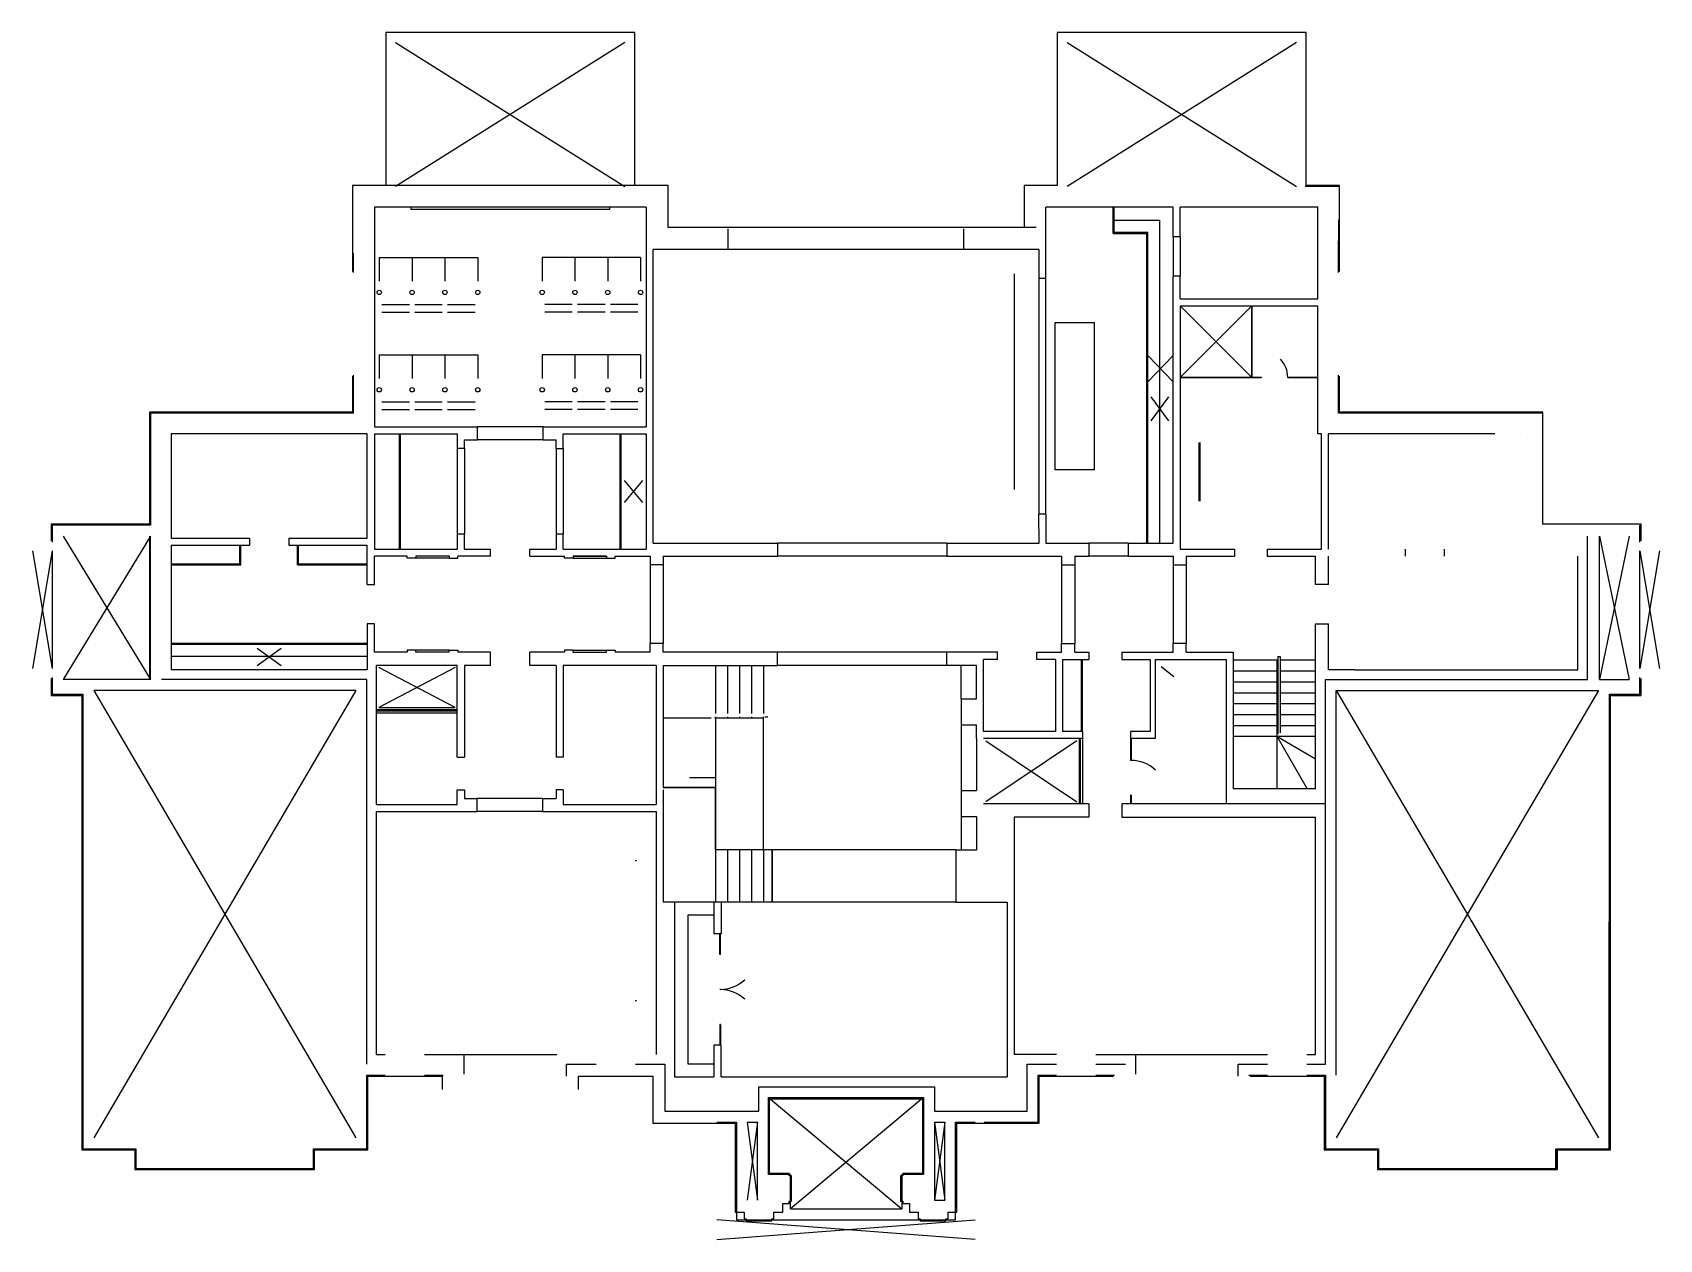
# Model space of a CAD drawing. Header units: metres. Extents: x 10541 to 12031, y 5571 to 6677.
import ezdxf

# ---------------------------------------------------------------- set-up
doc = ezdxf.new("R2010")
doc.units = ezdxf.units.M

msp = doc.modelspace()

# ---------------------------------------------------------------- linework, layer by layer
for p, q in [((11092.3, 6676.5, -0.7), (10864.3, 6676.5, -0.7)), ((10864.3, 6676.5, -0.7), (10864.3, 6536.5)), ((11092.3, 6536.5), (11092.3, 6676.5, -0.7)), ((11707.3, 6676.5), (11479.3, 6676.5)), ((11479.3, 6676.5), (11479.3, 6536.5)), ((11707.3, 6536.5), (11707.3, 6676.5)), ((11083.3, 6667.5, -0.7), (10873.3, 6535.5)), ((10873.3, 6667.5, -0.7), (11083.3, 6535.5)), ((11698.3, 6667.5), (11488.3, 6535.5)), ((11488.3, 6667.5), (11698.3, 6535.5)), ((11122.8, 6536.5), (10833.8, 6536.5)), ((10833.8, 6536.5), (10833.8, 6457.6)), ((11122.8, 6497.8), (11122.8, 6536.5)), ((11479.3, 6536.5), (11448.8, 6536.5)), ((11448.8, 6536.5), (11448.8, 6497.8)), ((11736.8, 6535.5), (11706.3, 6535.5)), ((11737.8, 6536.5), (11707.3, 6536.5)), ((11737.8, 6457.6), (11737.8, 6536.5)), ((11102.8, 6516.5), (10853.8, 6516.5)), ((10853.8, 6516.5), (10853.8, 6345.5)), ((10887.3, 6516.5), (10887.3, 6514.5)), ((11069.3, 6514.5), (10887.3, 6514.5)), ((11069.3, 6516.5), (11069.3, 6514.5)), ((11102.8, 6516.5), (11102.8, 6477.8)), ((11585.4, 6516.5), (11468.8, 6516.5)), ((11468.8, 6451.3), (11468.8, 6516.5)), ((11530.4, 6492.5), (11530.4, 6516.5)), ((11531.4, 6493.5), (11531.4, 6516.5)), ((11585.4, 6489.2), (11585.4, 6516.5)), ((11663.3, 6516.5), (11591.9, 6516.5)), ((11591.9, 6489.2), (11591.9, 6516.5)), ((11717.8, 6516.5), (11663.3, 6516.5)), ((11717.8, 6432.6), (11717.8, 6516.5)), ((11459.8, 6497.8), (11122.8, 6497.8)), ((11177.8, 6477.8), (11177.8, 6496.8)), ((11393.8, 6477.8), (11393.8, 6496.8)), ((11531.4, 6504.5), (11573.3, 6504.5)), ((11573.3, 6208.8), (11573.3, 6504.5)), ((11736.8, 6504.9), (11736.8, 6485.6)), ((11530.4, 6493.5), (11562.3, 6493.5)), ((11530.4, 6492.5), (11561.3, 6492.5)), ((11561.3, 6208.8), (11561.3, 6492.5)), ((11562.3, 6208.8), (11562.3, 6493.5)), ((11585.4, 6489.2), (11585.4, 6453.2)), ((11591.9, 6489.2), (11585.4, 6489.2)), ((11591.9, 6489.2), (11591.9, 6453.2)), ((11736.8, 6456.6), (11736.8, 6485.6)), ((11736.8, 6485.6), (11736.8, 6485.6)), ((11737.8, 6486.6), (11737.8, 6486.6)), ((10834.8, 6456.6), (10834.8, 6474.5)), ((10858.3, 6470.3), (10858.3, 6448.8)), ((10858.3, 6470.3), (10948.5, 6470.3)), ((10888.4, 6470.3), (10888.4, 6448.8)), ((10918.4, 6470.3), (10918.4, 6448.8)), ((10948.5, 6470.3), (10948.5, 6448.8)), ((11007.5, 6470.3), (11007.5, 6448.8)), ((11097.6, 6470.3), (11007.5, 6470.3)), ((11037.5, 6470.3), (11037.5, 6448.8)), ((11067.6, 6470.3), (11067.6, 6448.8)), ((11097.6, 6470.3), (11097.6, 6448.8)), ((11102.8, 6477.8), (11102.8, 6315.3)), ((11102.8, 6466.8), (11102.8, 6466.8)), ((11177.8, 6477.8), (11109.3, 6477.8)), ((11109.3, 6208.8), (11109.3, 6477.8)), ((11393.8, 6477.8), (11177.8, 6477.8)), ((11462.3, 6477.8), (11393.8, 6477.8)), ((11393.8, 6477.8), (11393.8, 6477.8)), ((11462.3, 6477.8), (11462.4, 6451.3)), ((11736.8, 6456.6), (11736.8, 6474.5)), ((11439.8, 6455.3), (11439.8, 6257.8)), ((11585.4, 6208.8), (11585.4, 6453.2)), ((11591.9, 6453.2), (11585.4, 6453.2)), ((11591.9, 6432.6), (11591.9, 6453.2)), ((11468.8, 6451.3), (11462.4, 6451.3)), ((11462.4, 6451.3), (11462.5, 6235.3)), ((11468.8, 6235.3), (11468.8, 6451.3)), ((10860.8, 6427.5), (10885.9, 6427.5)), ((10890.9, 6427.5), (10916, 6427.5)), ((10920.9, 6427.5), (10946, 6427.5)), ((11035, 6427.5), (11009.9, 6427.5)), ((11065.1, 6427.5), (11040, 6427.5)), ((11095.1, 6427.5), (11070, 6427.5)), ((11591.9, 6432.6), (11717.8, 6432.6)), ((11591.9, 6426.1), (11591.9, 6203.3)), ((11591.9, 6426.1), (11717.8, 6426.1)), ((11657.4, 6426.1), (11591.9, 6360.6, -2.3)), ((11657.4, 6360.6, -2.3), (11591.9, 6426.1)), ((11657.4, 6360.6, -2.3), (11657.4, 6426.1)), ((11657.9, 6360.6, -2.3), (11657.9, 6426.1)), ((11717.8, 6308.8), (11717.8, 6426.1)), ((10860.8, 6420.2), (10885.9, 6420.2)), ((10890.9, 6420.2), (10916, 6420.2)), ((10920.9, 6420.2), (10946, 6420.2)), ((11035, 6420.2), (11009.9, 6420.2)), ((11065.1, 6420.2), (11040, 6420.2)), ((11095.1, 6420.2), (11070, 6420.2)), ((11477.3, 6275.9), (11477.3, 6410.9)), ((11477.3, 6410.9), (11513.3, 6410.9)), ((11513.3, 6275.9), (11513.3, 6410.9)), ((10858.3, 6381.2), (10858.3, 6359.6)), ((10858.3, 6381.2), (10948.5, 6381.2)), ((10888.4, 6381.2), (10888.4, 6359.6)), ((10918.4, 6381.2), (10918.4, 6359.6)), ((10948.5, 6381.2), (10948.5, 6359.6)), ((11007.5, 6381.2), (11007.5, 6359.6)), ((11097.6, 6381.2), (11007.5, 6381.2)), ((11037.5, 6381.2), (11037.5, 6359.6)), ((11067.6, 6381.2), (11067.6, 6359.6)), ((11097.6, 6381.2), (11097.6, 6359.6)), ((11585.3, 6380.5), (11562.3, 6356.5)), ((11585.3, 6356.5), (11562.3, 6380.5)), ((10834.8, 6345.5), (10834.8, 6362.6)), ((11736.8, 6327.8), (11736.8, 6362.6)), ((10833.8, 6361.6), (10833.8, 6328.8)), ((11657.9, 6360.6, -2.3), (11591.9, 6360.6, -2.3)), ((11657.9, 6360.1, -2.3), (11591.9, 6360.1, -2.3)), ((11666.4, 6360.6, -2.3), (11657.9, 6360.6, -2.3)), ((11666.4, 6360.1, -2.3), (11657.9, 6360.1, -2.3)), ((11666.4, 6360.6, -2.3), (11666.4, 6360.1, -2.3)), ((11717.8, 6360.6), (11690.4, 6360.6, -2.3)), ((11690.4, 6360.6, -2.3), (11690.4, 6360.1, -2.3)), ((11717.8, 6360.1), (11690.4, 6360.1, -2.3)), ((11737.8, 6328.8), (11737.8, 6361.6)), ((10834.8, 6327.8), (10834.8, 6345.5)), ((10853.8, 6345.5), (10853.8, 6315.3)), ((10860.8, 6338.3), (10885.9, 6338.3)), ((10890.9, 6338.3), (10916, 6338.3)), ((10920.9, 6338.3), (10946, 6338.3)), ((11035, 6338.3), (11009.9, 6338.3)), ((11065.1, 6338.3), (11040, 6338.3)), ((11095.1, 6338.3), (11070, 6338.3)), ((11565.3, 6320.7), (11581.3, 6342.7)), ((11581.3, 6320.7), (11565.3, 6342.7)), ((10833.8, 6328.8), (10647.8, 6328.8)), ((10647.8, 6328.8), (10647.8, 6226.2)), ((10834.8, 6327.8), (10648.8, 6327.8)), ((10648.8, 6327.8), (10648.8, 6225.2)), ((10860.8, 6331), (10885.9, 6331)), ((10890.9, 6331), (10916, 6331)), ((10920.9, 6331), (10946, 6331)), ((11035, 6331), (11009.9, 6331)), ((11065.1, 6331), (11040, 6331)), ((11095.1, 6331), (11070, 6331)), ((11922.9, 6327.8), (11736.8, 6327.8)), ((11923.9, 6328.8), (11737.8, 6328.8)), ((11923.9, 6226.2), (11923.9, 6328.8)), ((10847.3, 6308.8), (10667.8, 6308.8)), ((10667.8, 6308.8), (10667.8, 6213.3)), ((10847.3, 6213.3), (10847.3, 6308.8)), ((10853.8, 6315.3), (10948.3, 6315.3)), ((10853.8, 6308.8), (10853.8, 6203.3)), ((10853.8, 6308.8), (10929.8, 6308.8)), ((10876.8, 6203.3), (10876.8, 6308.8)), ((10877.8, 6203.3), (10877.8, 6308.8)), ((10929.8, 6308.8), (10929.8, 6295.3)), ((10936.3, 6295.3), (10936.3, 6303.3)), ((10936.3, 6303.3), (10948.3, 6303.3)), ((10948.3, 6303.3), (10948.3, 6315.3)), ((11008.3, 6315.3), (10948.3, 6315.3)), ((11008.3, 6303.3), (10948.3, 6303.3)), ((11008.3, 6303.3), (11008.3, 6315.3)), ((11008.3, 6315.3), (11102.8, 6315.3)), ((11008.3, 6303.3), (11020.3, 6303.3)), ((11020.3, 6295.3), (11020.3, 6303.3)), ((11026.8, 6295.3), (11026.8, 6308.8)), ((11026.8, 6308.8), (11102.8, 6308.8)), ((11078.8, 6203.3), (11078.8, 6308.8)), ((11079.8, 6203.3), (11079.8, 6308.8)), ((11102.8, 6308.8), (11102.8, 6203.3)), ((11721.3, 6308.8, 2.3), (11717.8, 6308.8)), ((11721.3, 6203.3, 2.3), (11721.3, 6308.8, 2.3)), ((11879.9, 6308.8), (11727.8, 6308.8, 0.8)), ((11727.8, 6203.3, 2), (11727.8, 6308.8, 0.8)), ((11903.9, 6308.8, 0), (11903.9, 6308.8, 0)), ((10936.3, 6295.3), (10929.8, 6295.3)), ((10929.8, 6295.3), (10929.8, 6216.8)), ((10936.3, 6295.3), (10936.3, 6216.8)), ((11020.3, 6295.3), (11026.8, 6295.3)), ((11020.3, 6295.3), (11020.3, 6216.8)), ((11026.8, 6295.3), (11026.8, 6216.8)), ((11608.9, 6301), (11608.9, 6247.3)), ((11609.9, 6301), (11609.9, 6247.3)), ((11513.3, 6275.9), (11477.3, 6275.9)), ((11099.7, 6246), (11082.8, 6266.1)), ((11082.8, 6246, -0.3), (11099.7, 6266.1, -0.3)), ((11462.6, 6208.8), (11462.4, 6235.3)), ((11468.8, 6235.3), (11462.4, 6235.3)), ((11468.8, 6235.3), (11468.8, 6208.8)), ((10647.8, 6226.2), (10557.8, 6226.2)), ((10557.8, 6226.2), (10557.8, 6210.7)), ((10648.8, 6225.2), (10558.8, 6225.2)), ((10558.8, 6225.2), (10558.8, 6209.7)), ((10648.8, 6215.2), (10568.8, 6083.7)), ((10568.8, 6215.2), (10648.8, 6083.7)), ((10647.8, 6215.2), (10647.8, 6083.7)), ((10648.8, 6083.7), (10648.8, 6215.2)), ((10667.8, 6213.3), (10739.5, 6213.3)), ((10739.5, 6213.3), (10739.5, 6206.7)), ((10775.5, 6213.3), (10847.3, 6213.3)), ((10775.5, 6213.3), (10775.5, 6206.7)), ((10936.3, 6216.8), (10929.8, 6216.8)), ((10929.8, 6216.8), (10929.8, 6203.3)), ((10936.3, 6203.3), (10936.3, 6216.8)), ((11026.8, 6216.8), (11020.3, 6216.8)), ((11020.3, 6216.8), (11020.3, 6203.3)), ((11026.8, 6203.3), (11026.8, 6216.8)), ((12013.9, 6226.2), (11923.9, 6226.2)), ((11964.9, 6083.7), (11964.9, 6215.2)), ((11975.9, 6083.7), (11975.9, 6215.2)), ((12002.9, 6215.2), (11975.9, 6083.7)), ((11975.9, 6215.2), (12002.9, 6083.7)), ((12012.9, 6209.7), (12012.9, 6225.2)), ((12013.9, 6210.7), (12013.9, 6226.2)), ((10558.7, 6201.7), (10540.8, 6093.7)), ((10540.8, 6201.7), (10558.7, 6093.7)), ((10558.8, 6201.7), (10558.8, 6093.7)), ((10667.8, 6206.7), (10667.8, 6092.7)), ((10667.8, 6206.7), (10739.5, 6206.7)), ((10730.5, 6188.7), (10730.5, 6206.7)), ((10731.5, 6188.7), (10731.5, 6206.7)), ((10775.5, 6206.7), (10847.3, 6206.7)), ((10783.5, 6188.7), (10783.5, 6206.7)), ((10784.5, 6188.7), (10784.5, 6206.7)), ((10847.3, 6170.7), (10847.3, 6206.7)), ((10853.8, 6203.3), (10929.8, 6203.3)), ((10936.3, 6203.3), (10960.3, 6203.3)), ((10960.3, 6196.8), (10960.3, 6203.3)), ((10996.3, 6203.3), (11020.3, 6203.3)), ((10996.3, 6196.8), (10996.3, 6203.3)), ((11026.8, 6203.3), (11102.8, 6203.3)), ((11109.3, 6208.8), (11223.1, 6208.8)), ((11223.1, 6208.8), (11223.1, 6196.8)), ((11378.1, 6208.8), (11223.1, 6208.8)), ((11378.1, 6208.8), (11378.1, 6196.8)), ((11378.1, 6208.8), (11462.6, 6208.8)), ((11468.8, 6208.8), (11508.3, 6208.8)), ((11508.3, 6208.8), (11508.3, 6196.8)), ((11544.3, 6208.8), (11508.3, 6208.8)), ((11544.3, 6208.8), (11544.3, 6196.8)), ((11544.3, 6208.8), (11585.4, 6208.8)), ((11591.9, 6203.3), (11641.6, 6203.3, 0.9)), ((11641.6, 6203.3, 1.2), (11641.6, 6196.8, 1.2)), ((11671.6, 6203.3, 1.2), (11671.6, 6196.8, 1.2)), ((11671.6, 6203.3, 1.4), (11721.3, 6203.3, 2.3)), ((11797.8, 6203.3), (11797.8, 6196.8)), ((11833.8, 6196.8), (11833.8, 6203.3)), ((12012.9, 6093.7), (12012.9, 6201.7)), ((12030.8, 6201.7), (12012.9, 6093.7)), ((12012.9, 6201.7), (12030.8, 6093.7)), ((10667.8, 6189.7), (10730.5, 6189.7)), ((10667.8, 6188.7), (10731.5, 6188.7)), ((10783.5, 6188.7), (10847.3, 6188.7)), ((10784.5, 6189.7), (10847.3, 6189.7)), ((10853.8, 6170.7), (10853.8, 6196.8)), ((10883.8, 6196.8), (10853.8, 6196.8)), ((10883.8, 6194.8), (10883.8, 6196.8)), ((10891.8, 6194.8), (10883.8, 6194.8)), ((10922.3, 6196.8), (10891.8, 6196.8)), ((10891.8, 6196.8), (10891.8, 6194.8)), ((10922.3, 6194.8), (10891.8, 6194.8)), ((10922.3, 6196.8), (10922.3, 6194.8)), ((10922.3, 6194.8), (10930.3, 6194.8)), ((10930.3, 6194.8), (10930.3, 6196.8)), ((10960.3, 6196.8), (10930.3, 6196.8)), ((10996.3, 6196.8), (11028, 6196.8)), ((11028, 6194.8), (11028, 6196.8)), ((11036, 6194.8), (11028, 6194.8)), ((11036, 6196.8), (11066.5, 6196.8)), ((11066.5, 6196.8), (11036, 6196.8)), ((11036, 6196.8), (11036, 6194.8)), ((11036, 6194.8), (11066.5, 6194.8)), ((11066.5, 6196.8), (11066.5, 6194.8)), ((11066.5, 6194.8), (11074.5, 6194.8)), ((11074.5, 6196.8), (11106.3, 6196.8)), ((11074.5, 6194.8), (11074.5, 6196.8)), ((11106.3, 6196.8), (11106.3, 6188.8)), ((11118.3, 6188.8), (11106.3, 6188.8)), ((11106.3, 6188.8), (11106.3, 6116.7)), ((11118.3, 6196.8), (11223.1, 6196.8)), ((11118.3, 6196.8), (11118.3, 6188.8)), ((11118.3, 6188.8), (11118.3, 6116.7)), ((11378.1, 6196.8), (11223.1, 6196.8)), ((11378.1, 6196.8), (11483.2, 6196.8)), ((11483.2, 6196.8), (11483.2, 6188.8)), ((11483.2, 6188.8), (11495.2, 6188.8)), ((11483.2, 6188.8), (11483.2, 6116.7)), ((11495.2, 6196.8), (11508.3, 6196.8)), ((11495.2, 6196.8), (11495.2, 6188.8)), ((11495.2, 6188.8), (11495.2, 6116.7)), ((11544.3, 6196.8), (11508.3, 6196.8)), ((11544.3, 6196.8), (11585.4, 6196.8)), ((11585.4, 6196.8), (11585.4, 6188.8)), ((11585.4, 6188.8), (11597.4, 6188.8)), ((11585.4, 6188.8), (11585.4, 6116.7)), ((11597.4, 6196.8), (11641.6, 6196.8, 0.9)), ((11597.4, 6196.8), (11597.4, 6188.8)), ((11597.4, 6188.8), (11597.4, 6116.7)), ((11671.6, 6196.8, 1.5), (11715.8, 6196.8, 2.3)), ((11715.8, 6170.7, 2.3), (11715.8, 6196.8, 2.3)), ((11727.8, 6170.7, 2.3), (11727.8, 6196.8, 2)), ((11955.9, 6092.7, -0.3), (11955.9, 6196.8, 4)), ((10847.3, 6170.7), (10853.8, 6170.7)), ((11727.8, 6170.7, 2.3), (11715.8, 6170.7, 2.3)), ((10853.8, 6134.7), (10847.3, 6134.7)), ((10847.3, 6134.7), (10847.3, 6092.7)), ((10853.8, 6108.7), (10853.8, 6134.7)), ((11715.8, 5983.7, 2.3), (11715.8, 6134.7, 2.3)), ((11715.8, 6134.7, 2.3), (11727.8, 6134.7, 2.3)), ((11727.8, 6092.7, 2.1), (11727.8, 6134.7, 2.3)), ((10847.3, 6116.7), (10667.8, 6116.7)), ((10847.3, 6115.7), (10667.8, 6115.7)), ((10746.5, 6112.6), (10768.5, 6096.6)), ((10746.5, 6096.6), (10768.5, 6112.6)), ((10891.8, 6110.7), (10883.8, 6110.7)), ((10883.8, 6110.7), (10883.8, 6108.7)), ((10891.8, 6108.7), (10891.8, 6110.7)), ((10922.3, 6110.7), (10891.8, 6110.7)), ((10922.3, 6108.7), (10922.3, 6110.7)), ((10922.3, 6110.7), (10930.3, 6110.7)), ((10930.3, 6110.7), (10930.3, 6108.7)), ((11036, 6110.7), (11028, 6110.7)), ((11028, 6110.7), (11028, 6108.7)), ((11036, 6108.7), (11036, 6110.7)), ((11036, 6110.7), (11066.5, 6110.7)), ((11066.5, 6108.7), (11066.5, 6110.7)), ((11066.5, 6110.7), (11074.5, 6110.7)), ((11074.5, 6110.7), (11074.5, 6108.7)), ((11106.3, 6108.7), (11106.3, 6116.7)), ((11118.3, 6116.7), (11106.3, 6116.7)), ((11118.3, 6108.7), (11118.3, 6116.7)), ((11483.2, 6108.7), (11483.2, 6116.7)), ((11483.2, 6116.7), (11495.2, 6116.7)), ((11495.2, 6108.7), (11495.2, 6116.7)), ((11585.4, 6108.7), (11585.4, 6116.7)), ((11597.4, 6116.7), (11585.4, 6116.7)), ((11597.4, 6108.7), (11597.4, 6116.7)), ((10847.3, 6104.7), (10667.8, 6104.7)), ((10883.8, 6108.7), (10853.8, 6108.7)), ((10855.8, 5969.2), (10855.8, 6096.7)), ((10929.8, 6096.7), (10855.8, 6096.7)), ((10927.8, 6058.2), (10857.8, 6094.7)), ((10927.8, 6094.7), (10857.8, 6058.2)), ((10922.3, 6108.7), (10891.8, 6108.7)), ((10929.8, 6012.7), (10929.8, 6096.7)), ((10960.3, 6108.7), (10930.3, 6108.7)), ((10960.3, 6096.7), (10936.3, 6096.7)), ((10936.3, 6096.7), (10936.3, 6012.7)), ((10960.3, 6096.7), (10960.3, 6108.7)), ((10996.3, 6096.7), (10996.3, 6108.7)), ((11028, 6108.7), (10996.3, 6108.7)), ((11020.3, 6096.7), (10996.3, 6096.7)), ((11020.3, 6096.7), (11020.3, 6012.7)), ((11111.8, 6096.7), (11026.8, 6096.7)), ((11026.8, 6096.7), (11026.8, 6012.7)), ((11036, 6108.7), (11066.5, 6108.7)), ((11106.3, 6108.7), (11074.5, 6108.7)), ((11111.8, 6096.7), (11111.8, 5969.2)), ((11223.1, 6108.7), (11118.3, 6108.7)), ((11118.3, 6096.7), (11118.3, 5984.7)), ((11118.3, 6096.7), (11223.1, 6096.7)), ((11166.3, 6096.7), (11166.3, 6052.7)), ((11177.3, 6096.7), (11177.3, 6052.7)), ((11188.3, 6096.7), (11188.3, 6052.7)), ((11199.3, 6096.7), (11199.3, 6052.7)), ((11210.3, 6096.7), (11210.3, 6052.7)), ((11223.1, 6096.7), (11223.1, 6108.7)), ((11378.1, 6108.7), (11223.1, 6108.7)), ((11378.1, 6096.7), (11223.1, 6096.7)), ((11378.1, 6096.7), (11378.1, 6108.7)), ((11424.4, 6108.7), (11378.1, 6108.7)), ((11405.3, 6096.7), (11378.1, 6096.7)), ((11391.3, 6066.2), (11391.3, 6096.7)), ((11405.3, 6066.2), (11405.3, 6096.7)), ((11424.4, 6102.2), (11411.8, 6102.2)), ((11411.8, 6036.2), (11411.8, 6102.2)), ((11424.4, 6102.2), (11424.4, 6108.7)), ((11460.4, 6108.7), (11483.2, 6108.7)), ((11460.4, 6102.2), (11460.4, 6108.7)), ((11477.8, 6102.2), (11460.4, 6102.2)), ((11477.8, 6036.2), (11477.8, 6102.2)), ((11484.3, 6036.2), (11484.3, 6102.2)), ((11484.3, 6102.2), (11508.3, 6102.2)), ((11495.2, 6108.7), (11508.3, 6108.7)), ((11501.3, 6036.2), (11501.3, 6102.2)), ((11502.3, 6036.2), (11502.3, 6102.2)), ((11508.3, 6108.7), (11508.3, 6102.2)), ((11538.3, 6108.7), (11585.4, 6108.7)), ((11538.3, 6108.7), (11538.3, 6102.2)), ((11538.3, 6102.2), (11564.3, 6102.2)), ((11564.3, 6102.2), (11564.3, 6036.2)), ((11568.8, 6102.2), (11633.8, 6102.2, 2.3)), ((11568.8, 6102.2), (11568.8, 6029.7)), ((11585.9, 6086.3), (11574.4, 6095.3)), ((11597.4, 6108.7), (11640.3, 6108.7, 2.3)), ((11633.8, 6102.2, 2.3), (11633.8, 5969.7, 2.3)), ((11640.3, 6108.7, 2.3), (11640.3, 5983.7, 2.3)), ((11640.3, 6101.7, 2.3), (11680.3, 6101.7, 2.3)), ((11680.3, 6101.7, 2.3), (11680.3, 6033.7, 2.3)), ((11680.3, 6101.7, 2.3), (11681.3, 6101.7, 2.3)), ((11681.3, 6104.7, 2.3), (11681.3, 6034.1, 2.3)), ((11681.3, 6104.7, 2.3), (11683.3, 6104.7, 2.3)), ((11683.3, 6104.7, 2.3), (11683.3, 6034.9, 2.3)), ((11683.3, 6101.7, 2.3), (11715.8, 6101.7, 2.3)), ((10557.8, 6084.7), (10557.8, 6069.2)), ((10558.8, 6085.7), (10558.8, 6070.2)), ((10648.8, 6083.7), (10568.8, 6083.7)), ((10846.8, 6083.7), (10658.8, 6083.7)), ((10847.3, 6092.7), (10667.8, 6092.7)), ((10846.8, 5731.2), (10846.8, 6083.7)), ((11640.3, 6091.7, 2.3), (11680.3, 6091.7, 2.3)), ((11640.3, 6081.7, 2.3), (11680.3, 6081.7, 2.3)), ((11680.3, 6091.7, 2.3), (11681.3, 6091.7, 2.3)), ((11680.3, 6081.7, 2.3), (11681.3, 6081.7, 2.3)), ((11683.3, 6091.7, 2.3), (11715.8, 6091.7, 2.3)), ((11683.3, 6081.7, 2.3), (11715.8, 6081.7, 2.3)), ((11724.8, 5731.2, 2.3), (11724.8, 6083.7, 2.3)), ((11724.8, 6083.7, 2.3), (11964.9, 6083.7)), ((11751.8, 6092.7, 2.1), (11727.8, 6092.7, 2.1)), ((11751.8, 6092.7, 2.3), (11751.8, 6092.7, 2.1)), ((11751.8, 6092.7, 2.3), (11931.9, 6092.7)), ((11931.9, 6092.7, -0.3), (11955.9, 6092.7, -0.3)), ((11931.9, 6092.7, -0.3), (11931.9, 6092.7)), ((11975.9, 6083.7), (12002.9, 6083.7)), ((12012.9, 6070.2), (12012.9, 6085.7)), ((12013.9, 6069.2), (12013.9, 6084.7)), ((10557.8, 6069.2), (10585.8, 6069.2)), ((10558.8, 6070.2), (10586.8, 6070.2)), ((10585.8, 6069.2), (10585.8, 5652.7)), ((10586.8, 6070.2), (10586.8, 5653.7)), ((10836.8, 6073.7), (10596.8, 6073.7)), ((10836.8, 6073.7), (10596.8, 5663.7)), ((10596.8, 6073.7), (10836.8, 5663.7)), ((11391.3, 6066.2), (11391.3, 6042.2)), ((11391.3, 6066.2), (11405.3, 6066.2)), ((11640.3, 6071.7, 2.3), (11680.3, 6071.7, 2.3)), ((11680.3, 6071.7, 2.3), (11681.3, 6071.7, 2.3)), ((11683.3, 6071.7, 2.3), (11715.8, 6071.7, 2.3)), ((11734.8, 6073.7, 2.3), (11974.9, 6073.7)), ((11734.8, 5721.2, 2.3), (11734.8, 6073.7, 2.3)), ((11974.8, 6073.7), (11734.8, 5663.7)), ((11734.8, 6073.7, 2.3), (11974.8, 5663.7)), ((11984.8, 5653.7), (11984.9, 6070.2)), ((11984.9, 6070.2), (12012.9, 6070.2)), ((11985.8, 5652.7), (11985.9, 6069.2)), ((11985.9, 6069.2), (12013.9, 6069.2)), ((10855.8, 6056.2), (10929.8, 6056.2)), ((10855.8, 6055.2), (10929.8, 6055.2)), ((10855.8, 6053.2), (10929.8, 6053.2)), ((10857.8, 6058.2), (10927.8, 6058.2)), ((11166.3, 6049.7), (11166.3, 6006.7)), ((11177.3, 6049.7), (11177.3, 6048.7)), ((11188.3, 6049.7), (11188.3, 6048.7)), ((11199.3, 6049.7), (11199.3, 6048.7)), ((11210.3, 6048.7), (11210.3, 6049.7)), ((11211.3, 6049.7), (11214.3, 6049.7)), ((11640.3, 6061.7, 2.3), (11680.3, 6061.7, 2.3)), ((11640.3, 6051.7, 2.3), (11680.3, 6051.7, 2.3)), ((11680.3, 6061.7, 2.3), (11681.3, 6061.7, 2.3)), ((11680.3, 6051.7, 2.3), (11681.3, 6051.7, 2.3)), ((11683.3, 6061.7, 2.3), (11715.8, 6061.7, 2.3)), ((11683.3, 6051.7, 2.3), (11715.8, 6051.7, 2.3)), ((11118.3, 6048.7), (11162.3, 6048.7)), ((11165.3, 6048.7), (11210.3, 6048.7)), ((11210.3, 5927.7), (11210.3, 6048.7)), ((11391.3, 6042.2), (11405.3, 6042.2)), ((11391.3, 6042.2), (11391.3, 5982.2)), ((11405.3, 6029.7), (11405.3, 6042.2)), ((11477.8, 6036.2), (11411.8, 6036.2)), ((11502.3, 6036.2), (11484.3, 6036.2)), ((11502.3, 6036.2), (11502.3, 6029.7)), ((11564.3, 6036.2), (11546.3, 6036.2)), ((11546.3, 6036.2), (11546.3, 6029.7)), ((11640.3, 6041.7, 2.3), (11680.3, 6041.7, 2.3)), ((11680.3, 6041.7, 2.3), (11681.3, 6041.7, 2.3)), ((11683.3, 6041.7, 2.3), (11699.5, 6041.7, 2.3)), ((11699.5, 6041.7, 2.3), (11715.8, 6041.7, 2.3)), ((11405.3, 6029.7), (11405.3, 5982.2)), ((11502.3, 6029.7), (11411.8, 6029.7)), ((11497.3, 6027.7), (11413.8, 5971.7)), ((11413.8, 6027.7), (11497.3, 5971.7)), ((11499.3, 6029.7), (11499.3, 5969.7)), ((11500.3, 6029.7), (11500.3, 5969.7)), ((11502.3, 6029.7), (11502.3, 5969.7)), ((11568.8, 6029.7), (11546.3, 6029.7)), ((11546.3, 6029.7), (11546.3, 6009.7)), ((11546.9, 6029.7), (11546.9, 6009.7)), ((11640.3, 6031.7, 2.3), (11680.3, 6031.7, 2.3)), ((11680.3, 6033.7, 2.3), (11680.3, 6031.7, 2.3)), ((11680.3, 6031.7, 2.3), (11715.8, 6031.7, 2.3)), ((11680.3, 6031.7, 2.3), (11680.3, 5983.7, 2.3)), ((11680.3, 6031.7, 2.3), (11715.8, 6011.2, 2.3)), ((11680.3, 6031.7, 2.3), (11708, 5983.7, 2.3)), ((10929.8, 6012.7), (10936.3, 6012.7)), ((11026.8, 6012.7), (11020.3, 6012.7)), ((11166.3, 6006.7), (11166.3, 5984.7)), ((11546.9, 6009.7), (11546.3, 6009.7)), ((11546.9, 6009.7), (11546.3, 6009.7)), ((11166.3, 5993.7), (11142.3, 5993.7)), ((10929.8, 5969.2), (10929.8, 5982.7)), ((10929.8, 5982.7), (10936.3, 5982.7)), ((10936.3, 5982.7), (10936.3, 5974.7)), ((11020.3, 5982.7), (11020.3, 5974.7)), ((11026.8, 5982.7), (11020.3, 5982.7)), ((11026.8, 5982.7), (11026.8, 5969.2)), ((11118.3, 5984.7), (11166.3, 5984.7)), ((11166.3, 5984.7), (11118.3, 5984.7)), ((11118.3, 5982.7), (11118.3, 5879.7)), ((11166.3, 5984.7), (11166.3, 5927.7)), ((11166.3, 5927.7), (11166.3, 5984.7)), ((11391.3, 5982.2), (11391.3, 5958.2)), ((11391.3, 5982.2), (11405.3, 5982.2)), ((11546.3, 5977.7), (11546.3, 5969.7)), ((11546.9, 5977.7), (11546.3, 5977.7)), ((11546.9, 5977.7), (11546.9, 5969.7)), ((11715.8, 5983.7, 2.3), (11640.3, 5983.7, 2.3)), ((10855.8, 5969.2), (10929.8, 5969.2)), ((10855.8, 5740.2), (10855.8, 5962.7)), ((10855.8, 5962.7), (10947.8, 5962.7)), ((10936.3, 5974.7), (10947.8, 5974.7)), ((10947.8, 5974.7), (10947.8, 5962.7)), ((11007.8, 5974.7), (10947.8, 5974.7)), ((11007.8, 5962.7), (10947.8, 5962.7)), ((11007.8, 5974.7), (11007.8, 5962.7)), ((11007.8, 5974.7), (11020.3, 5974.7)), ((11007.8, 5962.7), (11111.8, 5962.7)), ((11026.8, 5969.2), (11111.8, 5969.2)), ((11111.8, 5962.7), (11111.8, 5740.2)), ((11508.3, 5969.7), (11411.8, 5969.7)), ((11508.3, 5969.7), (11508.3, 5957.7)), ((11724.8, 5969.7, 2.3), (11538.3, 5969.7)), ((11538.3, 5969.7), (11538.3, 5957.7)), ((11391.3, 5958.2), (11405.3, 5958.2)), ((11391.3, 5958.2), (11391.3, 5927.7)), ((11405.3, 5958.2), (11405.3, 5927.7)), ((11439.8, 5957.7, -0.3), (11439.8, 5740.2, -0.3)), ((11508.3, 5957.7), (11439.8, 5957.7, -0.3)), ((11538.3, 5957.7), (11715.8, 5957.7, 2.3)), ((11685.8, 5957.7), (11685.8, 5957.7)), ((11715.8, 5740.2, 2.3), (11715.8, 5957.7, 2.3)), ((11093.8, 5917.5), (11092.8, 5917.5)), ((11166.3, 5927.7), (11166.3, 5879.7)), ((11218.3, 5927.7), (11166.3, 5927.7)), ((11177.3, 5927.7), (11177.3, 5879.7)), ((11188.3, 5927.7), (11188.3, 5879.7)), ((11199.3, 5927.7), (11199.3, 5879.7)), ((11210.3, 5927.7), (11210.3, 5879.7)), ((11218.3, 5927.7), (11218.3, 5879.7)), ((11386.3, 5927.7), (11218.3, 5927.7)), ((11218.3, 5879.7), (11218.3, 5927.7)), ((11386.3, 5927.7), (11405.3, 5927.7)), ((11386.3, 5927.7), (11386.3, 5879.7)), ((11218.3, 5879.7), (11118.3, 5879.7)), ((11164.8, 5879.7, 0), (11128.8, 5879.7, 0)), ((11128.8, 5879.7, 0), (11128.8, 5719.7)), ((11164.8, 5879.7, 0), (11164.8, 5850.7, 0)), ((11218.3, 5879.7), (11171.3, 5879.7, 0)), ((11171.3, 5879.7, 0), (11171.3, 5850.7, 0)), ((11386.3, 5879.7), (11218.3, 5879.7)), ((11386.3, 5879.7), (11433.3, 5879.7)), ((11433.3, 5879.7), (11433.3, 5719.7, -0.4)), ((11164.8, 5867.7, 0), (11140.8, 5867.7, 0)), ((11140.8, 5867.7, 0), (11140.8, 5731.7)), ((11171.3, 5850.7, 0), (11164.8, 5850.7, 0)), ((11170.3, 5831.7, 0), (11170.3, 5850.7, 0)), ((11170.9, 5831.7, 0), (11170.9, 5850.7, 0)), ((11170.9, 5831.7, 0), (11170.3, 5831.7, 0)), ((11170.9, 5799.7, 0), (11170.3, 5799.7, 0)), ((11170.9, 5799.7, 0), (11170.3, 5799.7, 0)), ((11093.8, 5789.5), (11092.8, 5789.5)), ((11170.3, 5767.7, 0), (11170.3, 5748.7, 0)), ((11170.9, 5767.7, 0), (11170.3, 5767.7, 0)), ((11170.9, 5767.7, 0), (11170.9, 5748.7, 0)), ((10855.8, 5740.2), (10863.8, 5740.2)), ((10899.8, 5740.2), (10935.8, 5740.2)), ((10935.8, 5740.2), (10935.8, 5722.2)), ((10935.8, 5740.2), (11020.8, 5740.2)), ((11171.3, 5748.7, 0), (11164.8, 5748.7, 0)), ((11164.8, 5748.7, 0), (11164.8, 5719.7)), ((11171.3, 5719.7, 0), (11171.3, 5748.7, 0)), ((11478.6, 5740.2, 1.4), (11439.8, 5740.2, -0.3)), ((11514.6, 5740.2), (11550.8, 5740.2)), ((11550.8, 5740.2), (11550.8, 5722.2)), ((11550.8, 5740.2), (11635.8, 5740.2)), ((11635.8, 5740.2), (11671.8, 5740.2)), ((11707.8, 5740.2), (11715.8, 5740.2, 2.3)), ((11029.8, 5720.2), (11029.8, 5731.2)), ((11029.8, 5731.2), (11029.8, 5731.2)), ((11029.8, 5731.2), (11057, 5731.2)), ((11093, 5731.2), (11119.8, 5731.2)), ((11119.8, 5731.2), (11119.8, 5688.2)), ((11140.8, 5731.7), (11164.8, 5731.7)), ((11451.8, 5688.2), (11451.8, 5731.2)), ((11451.8, 5731.2), (11478.6, 5731.2)), ((11514.6, 5731.2), (11541.8, 5731.2)), ((11644.8, 5731.2), (11671.8, 5731.2)), ((11644.8, 5720.2), (11644.8, 5731.2)), ((11644.8, 5731.2), (11644.8, 5731.2)), ((11707.8, 5731.2), (11724.8, 5731.2, 2.3)), ((10846.8, 5653.7), (10846.8, 5721.2)), ((10846.8, 5721.2), (10863.8, 5721.2)), ((10847.8, 5652.7), (10847.8, 5720.2)), ((10847.8, 5720.2), (10915.8, 5720.2)), ((10899.8, 5721.2), (10916.8, 5721.2)), ((10915.8, 5720.2), (10915.8, 5708.2)), ((11040.8, 5708.2), (11040.8, 5720.2)), ((11040.8, 5720.2), (11108.8, 5720.2)), ((11108.8, 5720.2), (11108.8, 5677.2)), ((11128.8, 5719.7), (11164.8, 5719.7)), ((11171.3, 5719.7, 0), (11433.3, 5719.7, -0.4)), ((11205.8, 5710.7), (11366.8, 5710.7, -2.3)), ((11205.8, 5710.2), (11205.8, 5710.7)), ((11205.8, 5688.3, 0.5), (11205.8, 5710.7)), ((11366.8, 5710.7, -2.3), (11366.8, 5688.2, -1.8)), ((11366.8, 5710.7, -2.3), (11366.8, 5710.2, -2.3)), ((11461.8, 5678.2), (11461.8, 5721.2)), ((11461.8, 5721.2), (11478.6, 5721.2)), ((11462.8, 5677.2), (11462.8, 5720.2)), ((11462.8, 5720.2), (11530.8, 5720.2)), ((11514.6, 5721.2), (11531.8, 5721.2)), ((11654.8, 5721.2), (11671.8, 5721.2)), ((11655.8, 5720.2), (11723.8, 5720.2)), ((11707.8, 5721.2), (11724.8, 5721.2)), ((11723.8, 5720.2), (11723.8, 5652.7)), ((11724.8, 5721.2), (11724.8, 5653.7)), ((11214.8, 5630.1), (11214.8, 5700.7)), ((11214.8, 5700.7), (11356.8, 5700.7)), ((11214.8, 5700.7), (11336.8, 5598.7)), ((11215.8, 5631.1), (11215.8, 5699.7)), ((11215.8, 5699.7), (11355.8, 5699.7, -2.3)), ((11356.8, 5700.7, -2.3), (11234.8, 5598.7, 2.3)), ((11355.8, 5699.7, -2.3), (11355.8, 5631.1)), ((11356.8, 5700.7), (11356.8, 5630.1)), ((11108.8, 5677.2), (11184.4, 5677.2, -2.3)), ((11119.8, 5688.2), (11195.4, 5688.2, -2.3)), ((11167.4, 5678.2), (11185.4, 5678.2)), ((11184.4, 5677.2, -2.3), (11184.4, 5595.7)), ((11185.4, 5678.2), (11185.4, 5588.7)), ((11195.4, 5688.2, -2.3), (11205.8, 5688.3, 0.5)), ((11204.8, 5678.2, -1.3), (11195.4, 5606.7)), ((11195.4, 5678.2), (11204.8, 5606.7, 2.3)), ((11195.4, 5678.2), (11204.8, 5678.2)), ((11204.8, 5606.7), (11204.8, 5678.2)), ((11366.8, 5688.2, -1.8), (11376.2, 5688.2, -2.3)), ((11376.2, 5678.2, -2.3), (11366.8, 5606.7)), ((11366.8, 5678.2, -1.8), (11376.2, 5606.7)), ((11366.8, 5678.2), (11376.2, 5678.2)), ((11366.8, 5678.2), (11366.8, 5606.7)), ((11376.2, 5688.2, -2.3), (11451.8, 5688.2)), ((11376.2, 5606.7), (11376.2, 5678.2)), ((11386.2, 5588.7), (11386.2, 5678.2)), ((11386.2, 5678.2), (11404.2, 5678.2)), ((11387.2, 5595.7), (11387.2, 5677.2, -2.3)), ((11387.2, 5677.2, -2.3), (11462.8, 5677.2)), ((11412.2, 5678.2), (11461.8, 5678.2)), ((10585.8, 5652.7), (10634.5, 5652.7)), ((10586.8, 5653.7), (10635.5, 5653.7)), ((10634.5, 5652.7), (10634.5, 5634.7)), ((10635.5, 5653.7), (10635.5, 5635.7)), ((10798, 5635.7), (10798, 5653.7)), ((10798, 5653.7), (10846.8, 5653.7)), ((10799, 5634.7), (10799, 5652.7)), ((10799, 5652.7), (10847.8, 5652.7)), ((11723.8, 5652.7), (11772.5, 5652.7)), ((11724.8, 5653.7), (11773.5, 5653.7)), ((11772.5, 5652.7), (11772.5, 5634.7)), ((11773.5, 5653.7), (11773.5, 5635.7)), ((11936, 5635.7), (11936, 5653.7)), ((11936, 5653.7), (11984.8, 5653.7)), ((11936, 5653.7), (11936, 5635.7)), ((11937, 5634.7), (11937, 5652.7)), ((11937, 5652.7), (11985.8, 5652.7)), ((11937, 5652.7), (11937, 5634.7)), ((10634.5, 5634.7), (10799, 5634.7)), ((10635.5, 5635.7), (10798, 5635.7)), ((11772.5, 5634.7), (11937, 5634.7)), ((11773.5, 5635.7), (11936, 5635.7)), ((11234.8, 5630.1), (11214.8, 5630.1)), ((11233.8, 5631.1), (11215.8, 5631.1)), ((11233.8, 5629.1), (11233.8, 5631.1)), ((11235.8, 5629.1), (11233.8, 5629.1)), ((11234.8, 5598.7), (11234.8, 5630.1)), ((11235.8, 5605.7, 2.3), (11235.8, 5629.1)), ((11337.8, 5629.1), (11335.8, 5629.1)), ((11335.8, 5629.1), (11335.8, 5605.7)), ((11356.8, 5630.1), (11336.8, 5630.1)), ((11336.8, 5630.1), (11336.8, 5598.7)), ((11355.8, 5631.1), (11337.8, 5631.1)), ((11337.8, 5631.1), (11337.8, 5629.1)), ((11227.8, 5595.7, 2.3), (11227.8, 5603.7, 2.3)), ((11227.8, 5603.7, 2.3), (11233.8, 5603.7, 2.3)), ((11233.8, 5603.7, 2.3), (11233.8, 5605.7, 2.3)), ((11233.8, 5605.7, 2.3), (11235.8, 5605.7, 2.3)), ((11234.8, 5604.7), (11234.8, 5604.7)), ((11335.8, 5605.7), (11337.8, 5605.7)), ((11337.8, 5605.7), (11337.8, 5603.7)), ((11337.8, 5603.7), (11343.8, 5603.7)), ((11343.8, 5603.7), (11343.8, 5595.7)), ((11366.8, 5606.7), (11376.2, 5606.7)), ((11404.2, 5570.7, -2.3), (11167.4, 5588.8)), ((11167.4, 5570.7), (11404.2, 5588.6)), ((11184.4, 5595.7), (11192.4, 5595.7)), ((11185.4, 5588.6), (11386.2, 5588.7)), ((11192.4, 5595.7), (11192.4, 5589.7)), ((11192.4, 5589.7), (11194.4, 5589.7)), ((11194.4, 5589.7), (11194.4, 5587.7)), ((11194.4, 5587.7), (11217.8, 5587.7, 2.3)), ((11217.8, 5587.7, 2.3), (11217.8, 5589.7, 2.3)), ((11217.8, 5589.7, 2.3), (11219.8, 5589.7, 2.3)), ((11219.8, 5589.7, 2.3), (11219.8, 5595.7, 2.3)), ((11219.8, 5595.7, 2.3), (11227.8, 5595.7, 2.3)), ((11234.8, 5598.7), (11336.8, 5598.7)), ((11343.8, 5595.7), (11351.8, 5595.7)), ((11351.8, 5595.7), (11351.8, 5589.7)), ((11351.8, 5589.7), (11353.8, 5589.7)), ((11353.8, 5589.7), (11353.8, 5587.7)), ((11353.8, 5587.7), (11377.2, 5587.7)), ((11377.2, 5587.7), (11377.2, 5589.7)), ((11377.2, 5589.7), (11379.2, 5589.7)), ((11379.2, 5589.7), (11379.2, 5595.7)), ((11379.2, 5595.7), (11387.2, 5595.7))]:
    msp.add_line(p, q)
for centre in [(10858.3, 6438.4), (10888.4, 6438.4), (10918.4, 6438.4), (10948.5, 6438.4), (11007.5, 6438.4), (11037.5, 6438.4), (11067.6, 6438.4), (11097.6, 6438.4), (10858.3, 6349.2), (10888.4, 6349.2), (10918.4, 6349.2), (10948.5, 6349.2), (11007.5, 6349.2), (11037.5, 6349.2), (11067.6, 6349.2), (11097.6, 6349.2)]:
    msp.add_circle(centre, 2)
for centre, radius, start, end in [((11665.7, 6360.3, -2.3), 24.7, 0.6422, 43.1334), ((11546.6, 5976.8), 32.9, 46.8666, 89.3578), ((11170.6, 5832.7, 0), 32.9, 270.6422, 313.1334), ((11170.6, 5766.8, 0), 32.9, 46.8666, 89.3578)]:
    msp.add_arc(centre, radius, start, end)

doc.saveas('drawing.dxf')
